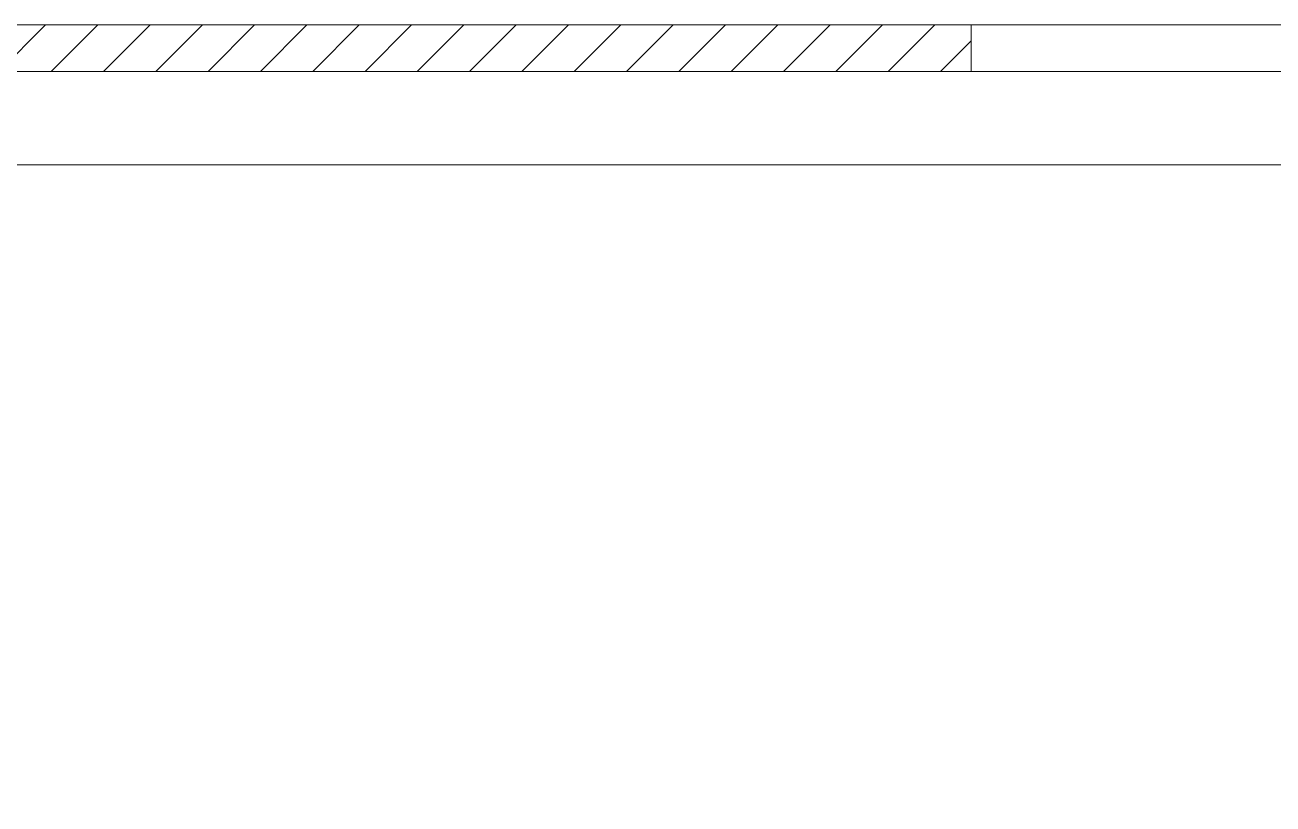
# Model space of a CAD drawing. Header units: millimetres. Extents: x -16985 to -606, y 2122 to 9380.
# Drawn here: x -2157.2 to -2103.7, y 7625.6 to 7659.1 of the extents above; entities that cross this region are included whole.
import ezdxf

# ---------------------------------------------------------------- set-up
doc = ezdxf.new("R2010")
doc.units = ezdxf.units.MM
doc.linetypes.add('K5LT_THIN', pattern=[0])

msp = doc.modelspace()

# ---------------------------------------------------------------- hatches: boundary and pattern name
h = msp.add_hatch()
h.set_pattern_fill('ANSI31_ISO', style=0, pattern_type=0)
h.set_pattern_definition([(45, (0, 0), (-1.122531998274905, 1.122531998274905), [])])
h.paths.add_polyline_path([(-2224.292537291265, 7554.06639577493), (-2222.292537291498, 7554.066395774935), (-2222.292537291498, 7653.06639577493), (-2221.512537291498, 7655.439495014321), (-2219.476737291498, 7656.88708555035), (-2218.292537291498, 7657.06639577493), (-2116.629022994013, 7657.06639577493), (-2116.629022994013, 7659.06639577493), (-2218.292537291498, 7659.06639577493), (-2221.262580314007, 7658.279729108263), (-2223.453812055058, 7656.126010589745), (-2224.291642858109, 7653.169993075342), (-2224.292537291498, 7653.066395774917)])

# ---------------------------------------------------------------- linework, layer by layer
at = {"color": 7, "linetype": 'K5LT_THIN', "lineweight": 18}
for p, q in [((-2218.2925372915, 7659.0663957749), (-2116.629022994, 7659.0663957749)), ((-2116.629022994, 7657.0663957749), (-2116.629022994, 7659.0663957749)), ((-2116.629022994, 7659.0663957749), (-1813.956051589, 7659.0663957749)), ((-2218.2925372915, 7657.0663957749), (-2116.629022994, 7657.0663957749)), ((-1813.956051589, 7657.0663957749), (-2116.629022994, 7657.0663957749)), ((-1714.2925372915, 7653.0663957749), (-2216.2925372915, 7653.0663957749))]:
    msp.add_line(p, q, dxfattribs=at)

doc.saveas('drawing.dxf')
